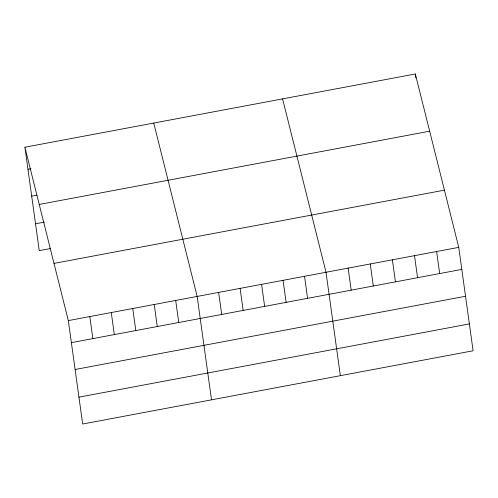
<?xml version="1.0" encoding="UTF-8"?>
<svg xmlns="http://www.w3.org/2000/svg" width="498" height="498" viewBox="0 0 498 498"><rect width="100%" height="100%" fill="white"/><g stroke="black" fill="none" stroke-linecap="round" stroke-linejoin="round"><path stroke-width="0.75" d="M24.9 147.227L415.326 73.99L458.751 247.369L473.1 350.773L82.674 424.01L68.326 320.606L24.9 147.227L39.249 250.631L50.354 248.552M27.956 169.264L30.92 168.71M31.685 196.119L36.864 195.148M39.23 204.441L429.656 131.204M35.52 223.783L44.409 222.114M53.996 263.392L444.421 190.155M68.326 320.606L458.751 247.369M71.382 342.643L461.808 269.406M75.111 369.497L465.537 296.254M78.952 397.161L469.371 323.918M282.578 98.89L326.009 272.269L340.358 375.673M153.739 123.062L197.164 296.441L211.513 399.838M415.326 73.99L415.849 77.788M436.628 251.515L439.684 273.551M414.504 255.667L417.561 277.703M392.38 259.819L395.437 281.856M370.257 263.971L373.313 286.001M348.133 268.117L351.19 290.153M304.533 276.297L307.59 298.333M283.063 280.324L286.12 302.361M261.587 284.352L264.643 306.388M240.117 288.379L243.173 310.416M218.641 292.407L221.697 314.443M175.694 300.468L178.751 322.505M154.218 304.496L157.281 326.532M132.748 308.523L135.805 330.56M111.272 312.551L114.335 334.588M89.802 316.579L92.858 338.615"/></g></svg>
